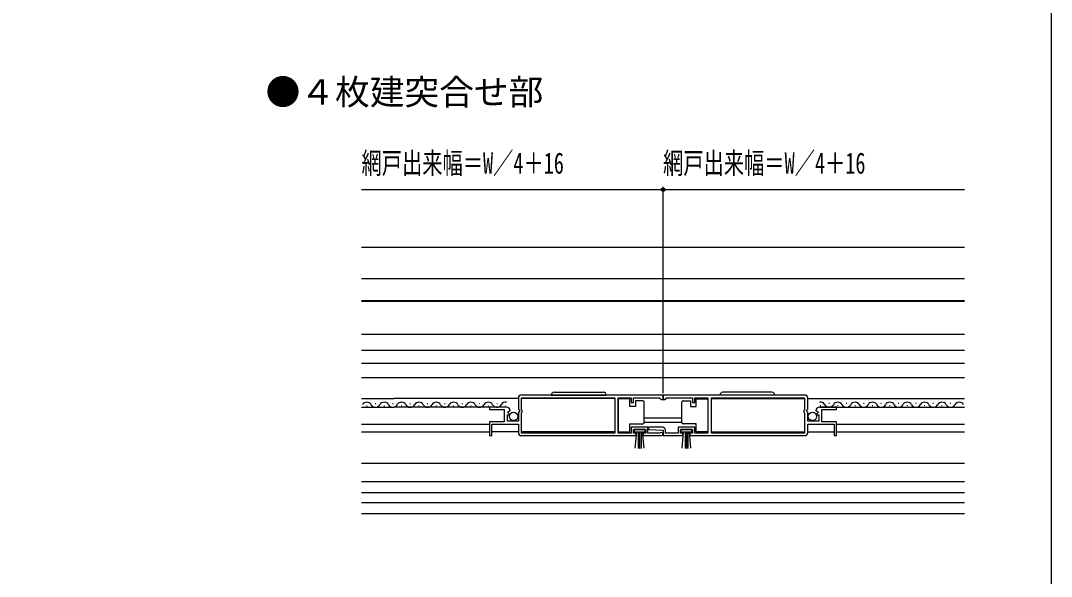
# Model space of a CAD drawing. Units: millimetres, scale not verified. Extents: x -525 to 525, y -783 to 779.
# Drawn here: x 168.7 to 525, y 79.5 to 271.6 of the extents above; entities that cross this region are included whole.
import ezdxf
from ezdxf.enums import TextEntityAlignment as Align

# ---------------------------------------------------------------- set-up
doc = ezdxf.new("R2010")
doc.units = ezdxf.units.MM
doc.header["$LTSCALE"] = 4
for name, color, linetype in [('0-2_USER1', 3, 'Continuous'), ('0-3_YKK_11', 7, 'Continuous'), ('0-5_YKK_12', 2, 'Continuous'), ('0-6_YKK_13', 4, 'Continuous'), ('0-8_YKK_D', 6, 'Continuous'), ('0-9_YKK_ZWAK', 7, 'Continuous')]:
    doc.layers.add(name, color=color, linetype=linetype)
doc.styles.add('ＭＳ ゴシック', font='')
doc.styles.get('ＭＳ ゴシック').set_extended_font_data('MS Gothic')

msp = doc.modelspace()

# ---------------------------------------------------------------- linework, layer by layer
at = {"layer": '0-3_YKK_11'}
msp.add_line((390.751, 142.193), (341.751, 142.193), dxfattribs=at)
for points in [[(340.751, 141.193), (340.751, 137.361), (341.204, 136.821), (341.051, 136.493), (340.751, 136.193), (340.751, 133.193), (336.951, 133.193), (336.951, 135.393), (337.568, 135.393), (337.675, 135.651), (337.11, 136.216), (337.38, 136.685), (337.699, 136.599), (337.95, 136.811)], [(389.846, 129.163), (389.653, 129.093), (385.551, 129.093), (385.551, 131.093), (379.751, 131.093), (379.751, 129.093), (375.254, 129.093), (375.254, 141.293), (379.751, 141.293), (379.751, 139.693), (380.551, 139.693), (380.551, 141.293), (389.451, 141.293), (389.751, 140.993), (390.051, 140.693), (390.751, 140.693), (390.751, 142.193)], [(439.752, 142.193), (390.752, 142.193), (390.752, 140.693), (391.452, 140.693), (391.752, 140.993), (392.052, 141.293), (400.952, 141.293), (400.952, 139.693), (401.752, 139.693), (401.752, 141.293), (406.252, 141.293), (406.252, 129.093), (401.752, 129.093), (401.752, 131.093), (395.952, 131.093), (395.952, 129.093), (391.552, 129.093), (391.552, 130.093)], [(443.553, 136.811), (443.804, 136.599), (444.123, 136.685), (444.394, 136.216), (443.828, 135.651), (443.935, 135.393), (444.552, 135.393), (444.552, 133.193), (440.752, 133.193), (440.752, 136.193), (440.452, 136.493), (440.299, 136.821), (440.752, 137.361), (440.752, 141.193)], [(336.655, 137.993), (330.751, 137.993), (330.751, 137.193), (335.851, 137.193), (335.851, 132.993), (330.751, 132.993), (330.751, 128.193), (331.551, 128.193), (331.551, 132.093), (340.751, 132.093), (340.751, 129.193)], [(440.752, 129.193), (440.752, 132.093), (449.952, 132.093), (449.952, 128.193), (450.752, 128.193), (450.752, 132.993), (445.652, 132.993), (445.652, 137.193), (450.752, 137.193), (450.752, 137.993), (444.848, 137.993)], [(341.751, 128.193), (381.451, 128.193), (381.451, 128.993), (380.551, 128.993), (380.551, 130.293), (384.751, 130.293), (384.751, 128.993), (383.851, 128.992), (383.851, 128.193), (390.201, 128.193)], [(390.552, 131.093), (385.761, 131.093), (385.744, 130.31), (390.752, 130.093), (390.752, 128.193), (397.652, 128.193), (397.652, 128.993), (396.752, 128.993), (396.752, 130.293), (400.952, 130.293), (400.952, 128.993), (400.052, 128.993), (400.052, 128.193), (439.752, 128.193)]]:
    msp.add_lwpolyline(points, dxfattribs=at)
for points in [[(374.054, 129.093), (341.851, 129.093), (341.851, 136.093), (342.051, 136.293), (342.051, 136.893), (341.851, 137.093), (341.851, 141.293), (374.054, 141.293)], [(439.652, 129.093), (407.452, 129.093), (407.452, 141.293), (439.652, 141.293), (439.652, 137.093), (439.452, 136.893), (439.452, 136.293), (439.652, 136.093)]]:
    msp.add_lwpolyline(points, close=True, dxfattribs=at)
for centre, radius, start, end in [((341.751, 141.193), 1, 90.00001, 179.99999), ((439.752, 141.193), 1, 0.00001, 89.99999), ((336.655, 136.693), 1.3, 5.2159, 90.00002), ((444.848, 136.693), 1.3, 89.99998, 174.7841), ((341.751, 129.193), 1, 180.00001, 269.99999), ((390.201, 128.743), 0.55, 269.99998, 130.11937), ((390.552, 130.093), 1, 0.00001, 89.99999), ((439.752, 129.193), 1, 270.00001, 359.99999)]:
    msp.add_arc(centre, radius, start, end, dxfattribs=at)
at = {"layer": '0-5_YKK_12'}
for p, q in [((495.001, 193.196), (286.501, 193.196)), ((286.501, 174.696), (495.001, 174.696)), ((286.501, 163.196), (495.001, 163.196)), ((286.501, 157.696), (495.001, 157.696)), ((286.501, 153.196), (495.001, 153.196)), ((286.501, 148.296), (495.001, 148.296)), ((286.501, 140.993), (297.752, 140.993)), ((291.248, 139.253), (291.448, 139.253)), ((297.248, 139.253), (297.448, 139.253)), ((340.751, 140.993), (297.752, 140.993)), ((303.248, 139.253), (303.448, 139.253)), ((309.248, 139.253), (309.448, 139.253)), ((315.248, 139.253), (315.448, 139.253)), ((321.248, 139.253), (321.448, 139.253)), ((327.248, 139.253), (327.448, 139.253)), ((333.248, 139.253), (333.448, 139.253)), ((374.054, 140.993), (341.851, 140.993)), ((407.448, 140.993), (439.651, 140.993)), ((440.751, 140.993), (495.001, 140.993)), ((448.253, 139.253), (448.053, 139.253)), ((454.253, 139.253), (454.053, 139.253)), ((460.253, 139.253), (460.053, 139.253)), ((466.253, 139.253), (466.053, 139.253)), ((472.253, 139.253), (472.053, 139.253)), ((478.253, 139.253), (478.053, 139.253)), ((484.253, 139.253), (484.053, 139.253)), ((490.253, 139.253), (490.053, 139.253)), ((286.501, 137.993), (297.752, 137.993)), ((288.248, 138.493), (288.448, 138.493)), ((294.248, 138.493), (294.448, 138.493)), ((336.655, 137.993), (297.752, 137.993)), ((300.248, 138.493), (300.448, 138.493)), ((306.248, 138.493), (306.448, 138.493)), ((312.248, 138.493), (312.448, 138.493)), ((318.248, 138.493), (318.448, 138.493)), ((324.248, 138.493), (324.448, 138.493)), ((330.248, 138.493), (330.448, 138.493)), ((336.248, 138.493), (336.448, 138.493)), ((444.846, 137.993), (495.001, 137.993)), ((445.253, 138.493), (445.053, 138.493)), ((451.253, 138.493), (451.053, 138.493)), ((457.253, 138.493), (457.053, 138.493)), ((463.253, 138.493), (463.053, 138.493)), ((469.253, 138.493), (469.053, 138.493)), ((475.253, 138.493), (475.053, 138.493)), ((481.253, 138.493), (481.053, 138.493)), ((487.253, 138.493), (487.053, 138.493)), ((286.501, 132.093), (330.751, 132.093)), ((384.254, 134.296), (397.248, 134.296)), ((384.254, 132.896), (397.248, 132.896)), ((450.751, 132.093), (495.001, 132.093)), ((286.501, 129.493), (330.751, 129.493)), ((340.751, 129.493), (331.551, 129.493)), ((374.054, 129.493), (341.851, 129.493)), ((407.448, 129.493), (439.651, 129.493)), ((440.751, 129.493), (449.951, 129.493)), ((450.751, 129.493), (495.001, 129.493)), ((495, 118.588), (286.501, 118.588)), ((286.501, 112.295), (495, 112.295)), ((286.501, 108.493), (495, 108.493)), ((286.501, 105.093), (495, 105.093)), ((286.501, 101.293), (495, 101.293))]:
    msp.add_line(p, q, dxfattribs=at)
for centre, start, end in [((288.348, 138.034), 29.20254, 150.79746), ((294.348, 138.034), 29.20254, 150.79746), ((300.348, 138.034), 29.20254, 150.79746), ((306.348, 138.034), 29.20254, 150.79746), ((312.348, 138.034), 29.20254, 150.79746), ((318.348, 138.034), 29.20254, 150.79746), ((324.348, 138.034), 29.20254, 150.79746), ((330.348, 138.034), 29.20254, 150.79746), ((336.348, 138.034), 79.71101, 150.79746), ((445.153, 138.034), 29.20254, 100.28899), ((451.153, 138.034), 29.20254, 150.79746), ((457.153, 138.034), 29.20254, 150.79746), ((463.153, 138.034), 29.20254, 150.79746), ((469.153, 138.034), 29.20254, 150.79746), ((475.153, 138.034), 29.20254, 150.79746), ((481.153, 138.034), 29.20254, 150.79746), ((487.153, 138.034), 29.20254, 150.79746), ((493.153, 138.034), 29.20254, 150.79746), ((291.348, 139.711), 209.20254, 330.79746), ((297.348, 139.711), 209.20254, 330.79746), ((303.348, 139.711), 209.20254, 330.79746), ((309.348, 139.711), 209.20254, 330.79746), ((315.348, 139.711), 209.20254, 330.79746), ((321.348, 139.711), 209.20254, 330.79746), ((327.348, 139.711), 209.20254, 330.79746), ((333.348, 139.711), 209.20254, 330.79746), ((448.153, 139.711), 209.20254, 330.79746), ((454.153, 139.711), 209.20254, 330.79746), ((460.153, 139.711), 209.20254, 330.79746), ((466.153, 139.711), 209.20254, 330.79746), ((472.153, 139.711), 209.20254, 330.79746), ((478.153, 139.711), 209.20254, 330.79746), ((484.153, 139.711), 209.20254, 330.79746), ((490.153, 139.711), 209.20254, 330.79746)]:
    msp.add_arc(centre, 1.718, start, end, dxfattribs=at)
at = {"layer": '0-6_YKK_13'}
for p, q in [((286.501, 182.496), (495.001, 182.496)), ((286.501, 174.896), (495.001, 174.896)), ((353.101, 143.193), (370.101, 143.193)), ((428.401, 143.193), (411.401, 143.193)), ((352.101, 142.193), (371.101, 142.193)), ((381.254, 140.243), (381.254, 138.243)), ((383.754, 140.243), (381.254, 140.243)), ((397.748, 140.243), (400.248, 140.243)), ((400.248, 140.243), (400.248, 138.243)), ((429.401, 142.193), (410.401, 142.193)), ((381.254, 138.243), (379.254, 138.243)), ((400.248, 138.243), (402.248, 138.243)), ((379.254, 132.243), (383.754, 132.243)), ((384.254, 132.743), (384.254, 133.243)), ((397.248, 132.743), (397.248, 133.243)), ((402.248, 132.243), (397.748, 132.243)), ((381.115, 123.816), (381.651, 129.443)), ((382.151, 129.443), (382.151, 123.793)), ((382.651, 129.443), (382.651, 123.793)), ((383.151, 129.443), (383.151, 123.793)), ((384.187, 123.816), (383.651, 129.443)), ((397.315, 123.816), (397.851, 129.443)), ((398.351, 129.443), (398.351, 123.793)), ((398.851, 129.443), (398.851, 123.793)), ((399.351, 129.443), (399.351, 123.793)), ((400.387, 123.816), (399.851, 129.443))]:
    msp.add_line(p, q, dxfattribs=at)
for points in [[(379.254, 138.243), (379.254, 140.943), (375.254, 140.943), (375.254, 129.543)], [(384.254, 133.243), (384.254, 139.243), (384.254, 139.743)], [(397.248, 133.243), (397.248, 139.243), (397.248, 139.743)], [(402.248, 138.243), (402.248, 140.943), (406.248, 140.943), (406.248, 129.543)], [(375.254, 129.543), (379.254, 129.543), (379.254, 132.243)], [(406.248, 129.543), (402.248, 129.543), (402.248, 132.243)]]:
    msp.add_lwpolyline(points, dxfattribs=at)
for points in [[(380.751, 129.443), (384.551, 129.443), (384.551, 130.293), (380.751, 130.293)], [(396.951, 129.443), (400.751, 129.443), (400.751, 130.293), (396.951, 130.293)]]:
    msp.add_lwpolyline(points, close=True, dxfattribs=at)
for centre in [(339.101, 134.843), (442.401, 134.843)]:
    msp.add_circle(centre, 1.45, dxfattribs=at)
for centre, radius, start, end in [((353.101, 142.193), 1, 90, 180), ((370.101, 142.193), 1, 0, 90), ((411.401, 142.193), 1, 90, 180), ((428.401, 142.193), 1, 360, 90), ((383.754, 139.743), 0.5, 0.00001, 90), ((397.748, 139.743), 0.5, 90, 179.99999), ((383.754, 132.743), 0.5, 270, 359.99995), ((397.748, 132.743), 0.5, 180.00005, 270)]:
    msp.add_arc(centre, radius, start, end, dxfattribs=at)
at = {"layer": '0-8_YKK_D'}
for p, q in [((390.752, 142.893), (390.752, 214.196)), ((390.752, 142.893), (390.752, 214.196)), ((286.501, 213.196), (390.752, 213.196)), ((390.752, 213.196), (495.001, 213.196))]:
    msp.add_line(p, q, dxfattribs=at)
msp.add_circle((390.752, 213.196), 0.637, dxfattribs=at)
msp.add_circle((390.752, 213.196), 0.637, dxfattribs=at)
at = {"layer": '0-9_YKK_ZWAK'}
msp.add_lwpolyline([(-525, -782.8), (525, -782.8), (525, 747.2)], dxfattribs=at)

# ---------------------------------------------------------------- texts
at = {"layer": '0-2_USER1', "style": 'ＭＳ ゴシック'}
msp.add_text('●４枚建突合せ部', height=8.798, dxfattribs=at).set_placement((253.364, 239.905), align=Align.BOTTOM_LEFT)
at = {"layer": '0-8_YKK_D', "style": 'ＭＳ ゴシック', "width": 0.7}
for p in [(286.525, 216.503), (390.774, 216.503)]:
    msp.add_text('網戸出来幅＝W／4＋16', height=7.331, dxfattribs=at).set_placement(p, align=Align.BOTTOM_LEFT)

doc.saveas('drawing.dxf')
